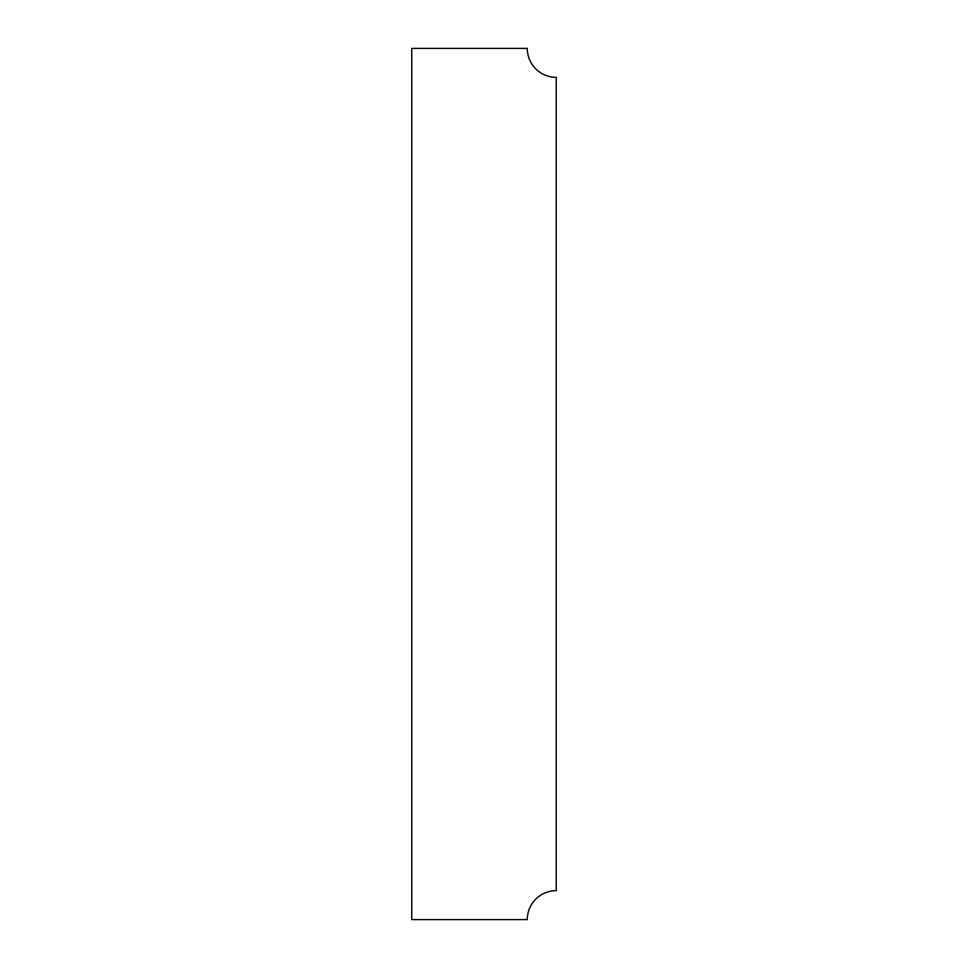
<?xml version="1.0" encoding="UTF-8"?>
<svg xmlns="http://www.w3.org/2000/svg" width="968" height="968" viewBox="0 0 968 968"><rect width="100%" height="100%" fill="white"/><g stroke="black" fill="none" stroke-linecap="round" stroke-linejoin="round"><path stroke-width="1.45" d="M527.282 48.4L411.763 48.4L411.763 919.6L527.282 919.6A28.955 28.955 0 0 1 556.237 890.645L556.237 77.355A28.955 28.955 0 0 1 527.282 48.4"/></g></svg>
